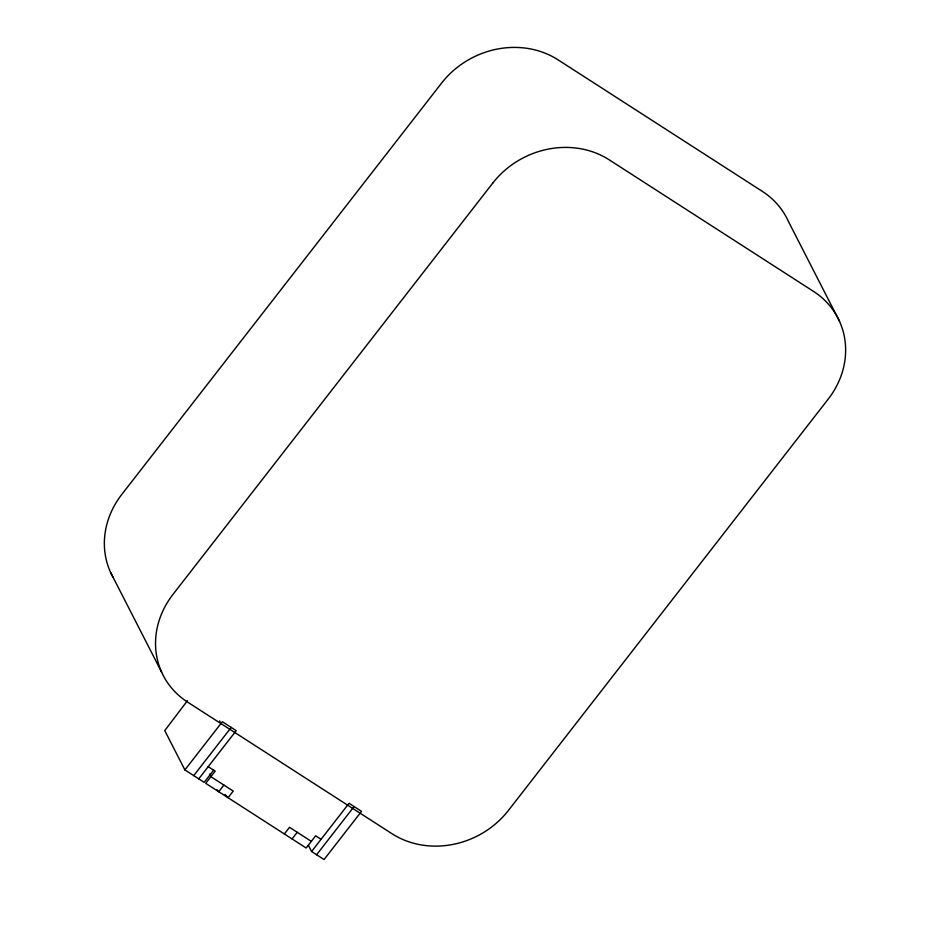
<?xml version="1.0" encoding="UTF-8"?>
<svg xmlns="http://www.w3.org/2000/svg" width="950" height="950" viewBox="0 0 950 950"><rect width="100%" height="100%" fill="white"/><g stroke="black" fill="none" stroke-linecap="round" stroke-linejoin="round"><path stroke-width="1.43" d="M187.423 700.696L164.766 730.609L184.882 769.928L204.191 782.349L213.667 770.165M184.882 769.928L222.359 721.727L236.217 730.657L198.752 778.857M193.729 775.616L231.194 727.427M223.903 785.068L218.737 791.718L216.814 789.652M284.347 833.969L289.512 827.319L311.315 841.356M292.054 838.933L297.231 832.283M311.576 851.509L349.054 803.308L361.534 811.347L324.057 859.548L311.576 851.509L308.382 845.251M316.599 854.739L354.077 806.55M208.228 766.662L215.187 771.151L205.711 783.334L306.149 848.006L315.626 835.822L321.053 839.313M225.114 794.497L228.071 797.727L233.237 791.077L210.876 776.684L209.534 774.048M839.515 321.302L788.334 221.291A84.752 76.048 -27.1 0 0 762.375 191.401L558.054 59.838A84.752 76.048 -27.1 0 0 441.56 83.125L121.814 494.392A84.752 76.048 -27.1 0 0 113.038 577.291M219.592 720.943L220.934 723.568M110.485 572.232L161.666 672.232M492.729 183.124L172.983 594.391A84.752 76.048 -27.1 0 0 187.625 702.121L391.946 833.696A84.752 76.048 -27.1 0 0 508.44 810.409L828.186 399.142A84.752 76.048 -27.1 0 0 813.544 291.413L609.223 159.838A84.752 76.048 -27.1 0 0 492.729 183.124"/></g></svg>
